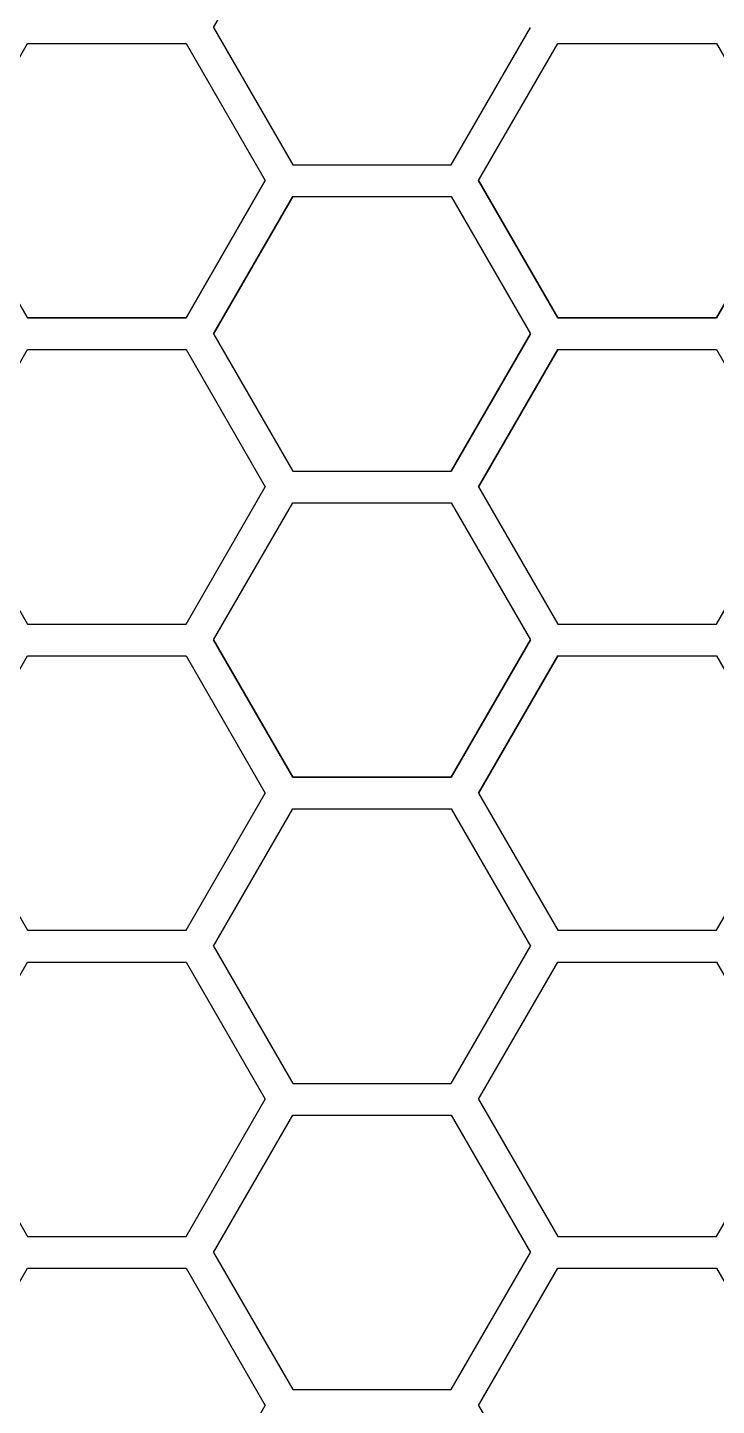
# Model space of a CAD drawing. Header units: millimetres. Extents: x 426 to 1302, y -791 to 304.
# Drawn here: x 653.8 to 740.7, y -378.6 to -204.7 of the extents above; entities that cross this region are included whole.
import ezdxf

# ---------------------------------------------------------------- set-up
doc = ezdxf.new("R2010")
doc.units = ezdxf.units.MM
doc.layers.get('0').update_dxf_attribs({"linetype": 'CONTINUOUS', "lineweight": 25, "true_color": 0x000000})

msp = doc.modelspace()

# ---------------------------------------------------------------- linework, layer by layer
for p, q in [((677.22, -204.7), (687.22, -187.38)), ((677.22, -204.7), (687.22, -187.38)), ((677.22, -204.7), (687.22, -187.38)), ((677.22, -204.7), (687.22, -222.02)), ((677.22, -204.7), (687.22, -222.02)), ((677.22, -204.7), (687.22, -222.02)), ((677.22, -204.7), (687.22, -222.02)), ((677.22, -204.7), (687.22, -222.02)), ((677.22, -204.7), (687.22, -222.02)), ((677.22, -204.7), (687.22, -222.02)), ((677.22, -204.7), (687.22, -222.02)), ((677.22, -204.7), (687.22, -222.02)), ((707.22, -222.02), (717.22, -204.7)), ((707.22, -222.02), (717.22, -204.7)), ((707.22, -222.02), (717.22, -204.7)), ((707.22, -222.02), (717.22, -204.7)), ((707.22, -222.02), (717.22, -204.7)), ((707.22, -222.02), (717.22, -204.7)), ((707.22, -222.02), (717.22, -204.7)), ((707.22, -222.02), (717.22, -204.7)), ((707.22, -222.02), (717.22, -204.7)), ((643.76, -224.02), (653.76, -206.7)), ((643.76, -224.02), (653.76, -206.7)), ((643.76, -224.02), (653.76, -206.7)), ((643.76, -224.02), (653.76, -206.7)), ((643.76, -224.02), (653.76, -206.7)), ((643.76, -224.02), (653.76, -206.7)), ((653.76, -206.7), (673.76, -206.7)), ((653.76, -206.7), (673.76, -206.7)), ((653.76, -206.7), (673.76, -206.7)), ((653.76, -206.7), (673.76, -206.7)), ((653.76, -206.7), (673.76, -206.7)), ((653.76, -206.7), (673.76, -206.7)), ((653.76, -206.7), (673.76, -206.7)), ((653.76, -206.7), (673.76, -206.7)), ((653.76, -206.7), (673.76, -206.7)), ((653.76, -206.7), (673.76, -206.7)), ((653.76, -206.7), (673.76, -206.7)), ((653.76, -206.7), (673.76, -206.7)), ((673.76, -206.7), (683.76, -224.02)), ((673.76, -206.7), (683.76, -224.02)), ((673.76, -206.7), (683.76, -224.02)), ((673.76, -206.7), (683.76, -224.02)), ((673.76, -206.7), (683.76, -224.02)), ((673.76, -206.7), (683.76, -224.02)), ((673.76, -206.7), (683.76, -224.02)), ((673.76, -206.7), (683.76, -224.02)), ((673.76, -206.7), (683.76, -224.02)), ((710.68, -224.02), (720.68, -206.7)), ((710.68, -224.02), (720.68, -206.7)), ((710.68, -224.02), (720.68, -206.7)), ((710.68, -224.02), (720.68, -206.7)), ((710.68, -224.02), (720.68, -206.7)), ((710.68, -224.02), (720.68, -206.7)), ((710.68, -224.02), (720.68, -206.7)), ((710.68, -224.02), (720.68, -206.7)), ((710.68, -224.02), (720.68, -206.7)), ((710.68, -224.02), (720.68, -206.7)), ((710.68, -224.02), (720.68, -206.7)), ((710.68, -224.02), (720.68, -206.7)), ((720.68, -206.7), (740.68, -206.7)), ((720.68, -206.7), (740.68, -206.7)), ((720.68, -206.7), (740.68, -206.7)), ((720.68, -206.7), (740.68, -206.7)), ((720.68, -206.7), (740.68, -206.7)), ((720.68, -206.7), (740.68, -206.7)), ((720.68, -206.7), (740.68, -206.7)), ((720.68, -206.7), (740.68, -206.7)), ((720.68, -206.7), (740.68, -206.7)), ((720.68, -206.7), (740.68, -206.7)), ((720.68, -206.7), (740.68, -206.7)), ((720.68, -206.7), (740.68, -206.7)), ((720.68, -206.7), (740.68, -206.7)), ((720.68, -206.7), (740.68, -206.7)), ((720.68, -206.7), (740.68, -206.7)), ((740.68, -206.7), (750.68, -224.02)), ((740.68, -206.7), (750.68, -224.02)), ((740.68, -206.7), (750.68, -224.02)), ((687.22, -222.02), (707.22, -222.02)), ((687.22, -222.02), (707.22, -222.02)), ((687.22, -222.02), (707.22, -222.02)), ((687.22, -222.02), (707.22, -222.02)), ((687.22, -222.02), (707.22, -222.02)), ((687.22, -222.02), (707.22, -222.02)), ((687.22, -222.02), (707.22, -222.02)), ((687.22, -222.02), (707.22, -222.02)), ((687.22, -222.02), (707.22, -222.02)), ((643.76, -224.02), (653.76, -241.35)), ((653.76, -241.35), (643.76, -224.02)), ((643.76, -224.02), (653.76, -241.35)), ((643.76, -224.02), (653.76, -241.35)), ((653.76, -241.35), (643.76, -224.02)), ((643.76, -224.02), (653.76, -241.35)), ((643.76, -224.02), (653.76, -241.35)), ((653.76, -241.35), (643.76, -224.02)), ((643.76, -224.02), (653.76, -241.35)), ((673.76, -241.35), (683.76, -224.02)), ((683.76, -224.02), (673.76, -241.35)), ((673.76, -241.35), (683.76, -224.02)), ((673.76, -241.35), (683.76, -224.02)), ((673.76, -241.35), (683.76, -224.02)), ((683.76, -224.02), (673.76, -241.35)), ((673.76, -241.35), (683.76, -224.02)), ((673.76, -241.35), (683.76, -224.02)), ((673.76, -241.35), (683.76, -224.02)), ((683.76, -224.02), (673.76, -241.35)), ((673.76, -241.35), (683.76, -224.02)), ((673.76, -241.35), (683.76, -224.02)), ((710.68, -224.02), (720.68, -241.35)), ((720.68, -241.35), (710.68, -224.02)), ((710.68, -224.02), (720.68, -241.35)), ((710.68, -224.02), (720.68, -241.35)), ((710.68, -224.02), (720.68, -241.35)), ((710.68, -224.02), (720.68, -241.35)), ((720.68, -241.35), (710.68, -224.02)), ((710.68, -224.02), (720.68, -241.35)), ((710.68, -224.02), (720.68, -241.35)), ((710.68, -224.02), (720.68, -241.35)), ((710.68, -224.02), (720.68, -241.35)), ((720.68, -241.35), (710.68, -224.02)), ((710.68, -224.02), (720.68, -241.35)), ((710.68, -224.02), (720.68, -241.35)), ((710.68, -224.02), (720.68, -241.35)), ((750.68, -224.02), (740.68, -241.35)), ((740.68, -241.35), (750.68, -224.02)), ((750.68, -224.02), (740.68, -241.35)), ((740.68, -241.35), (750.68, -224.02)), ((750.68, -224.02), (740.68, -241.35)), ((740.68, -241.35), (750.68, -224.02)), ((677.22, -243.35), (687.22, -226.02)), ((687.22, -226.02), (677.22, -243.35)), ((677.22, -243.35), (687.22, -226.02)), ((677.22, -243.35), (687.22, -226.02)), ((687.22, -226.02), (677.22, -243.35)), ((677.22, -243.35), (687.22, -226.02)), ((677.22, -243.35), (687.22, -226.02)), ((687.22, -226.02), (677.22, -243.35)), ((677.22, -243.35), (687.22, -226.02)), ((687.22, -226.02), (707.22, -226.02)), ((687.22, -226.02), (707.22, -226.02)), ((687.22, -226.02), (707.22, -226.02)), ((687.22, -226.02), (707.22, -226.02)), ((687.22, -226.02), (707.22, -226.02)), ((687.22, -226.02), (707.22, -226.02)), ((687.22, -226.02), (707.22, -226.02)), ((687.22, -226.02), (707.22, -226.02)), ((687.22, -226.02), (707.22, -226.02)), ((707.22, -226.02), (717.22, -243.35)), ((707.22, -226.02), (717.22, -243.35)), ((707.22, -226.02), (717.22, -243.35)), ((707.22, -226.02), (717.22, -243.35)), ((707.22, -226.02), (717.22, -243.35)), ((707.22, -226.02), (717.22, -243.35)), ((707.22, -226.02), (717.22, -243.35)), ((707.22, -226.02), (717.22, -243.35)), ((707.22, -226.02), (717.22, -243.35)), ((653.76, -241.35), (673.76, -241.35)), ((673.76, -241.35), (653.76, -241.35)), ((653.76, -241.35), (673.76, -241.35)), ((653.76, -241.35), (673.76, -241.35)), ((653.76, -241.35), (673.76, -241.35)), ((673.76, -241.35), (653.76, -241.35)), ((653.76, -241.35), (673.76, -241.35)), ((653.76, -241.35), (673.76, -241.35)), ((653.76, -241.35), (673.76, -241.35)), ((673.76, -241.35), (653.76, -241.35)), ((653.76, -241.35), (673.76, -241.35)), ((653.76, -241.35), (673.76, -241.35)), ((740.68, -241.35), (720.68, -241.35)), ((720.68, -241.35), (740.68, -241.35)), ((720.68, -241.35), (740.68, -241.35)), ((720.68, -241.35), (740.68, -241.35)), ((720.68, -241.35), (740.68, -241.35)), ((740.68, -241.35), (720.68, -241.35)), ((720.68, -241.35), (740.68, -241.35)), ((720.68, -241.35), (740.68, -241.35)), ((720.68, -241.35), (740.68, -241.35)), ((720.68, -241.35), (740.68, -241.35)), ((740.68, -241.35), (720.68, -241.35)), ((720.68, -241.35), (740.68, -241.35)), ((720.68, -241.35), (740.68, -241.35)), ((720.68, -241.35), (740.68, -241.35)), ((720.68, -241.35), (740.68, -241.35)), ((677.22, -243.35), (687.22, -260.67)), ((677.22, -243.35), (687.22, -260.67)), ((677.22, -243.35), (687.22, -260.67)), ((677.22, -243.35), (687.22, -260.67)), ((677.22, -243.35), (687.22, -260.67)), ((677.22, -243.35), (687.22, -260.67)), ((677.22, -243.35), (687.22, -260.67)), ((677.22, -243.35), (687.22, -260.67)), ((677.22, -243.35), (687.22, -260.67)), ((707.22, -260.67), (717.22, -243.35)), ((717.22, -243.35), (707.22, -260.67)), ((707.22, -260.67), (717.22, -243.35)), ((707.22, -260.67), (717.22, -243.35)), ((717.22, -243.35), (707.22, -260.67)), ((707.22, -260.67), (717.22, -243.35)), ((707.22, -260.67), (717.22, -243.35)), ((717.22, -243.35), (707.22, -260.67)), ((707.22, -260.67), (717.22, -243.35)), ((643.76, -262.67), (653.76, -245.35)), ((643.76, -262.67), (653.76, -245.35)), ((643.76, -262.67), (653.76, -245.35)), ((643.76, -262.67), (653.76, -245.35)), ((643.76, -262.67), (653.76, -245.35)), ((643.76, -262.67), (653.76, -245.35)), ((653.76, -245.35), (673.76, -245.35)), ((653.76, -245.35), (673.76, -245.35)), ((653.76, -245.35), (673.76, -245.35)), ((653.76, -245.35), (673.76, -245.35)), ((653.76, -245.35), (673.76, -245.35)), ((653.76, -245.35), (673.76, -245.35)), ((653.76, -245.35), (673.76, -245.35)), ((653.76, -245.35), (673.76, -245.35)), ((653.76, -245.35), (673.76, -245.35)), ((673.76, -245.35), (683.76, -262.67)), ((673.76, -245.35), (683.76, -262.67)), ((673.76, -245.35), (683.76, -262.67)), ((673.76, -245.35), (683.76, -262.67)), ((673.76, -245.35), (683.76, -262.67)), ((673.76, -245.35), (683.76, -262.67)), ((673.76, -245.35), (683.76, -262.67)), ((673.76, -245.35), (683.76, -262.67)), ((673.76, -245.35), (683.76, -262.67)), ((710.68, -262.67), (720.68, -245.35)), ((710.68, -262.67), (720.68, -245.35)), ((720.68, -245.35), (710.68, -262.67)), ((710.68, -262.67), (720.68, -245.35)), ((710.68, -262.67), (720.68, -245.35)), ((710.68, -262.67), (720.68, -245.35)), ((720.68, -245.35), (710.68, -262.67)), ((710.68, -262.67), (720.68, -245.35)), ((710.68, -262.67), (720.68, -245.35)), ((710.68, -262.67), (720.68, -245.35)), ((720.68, -245.35), (710.68, -262.67)), ((710.68, -262.67), (720.68, -245.35)), ((720.68, -245.35), (740.68, -245.35)), ((720.68, -245.35), (740.68, -245.35)), ((720.68, -245.35), (740.68, -245.35)), ((720.68, -245.35), (740.68, -245.35)), ((720.68, -245.35), (740.68, -245.35)), ((720.68, -245.35), (740.68, -245.35)), ((720.68, -245.35), (740.68, -245.35)), ((720.68, -245.35), (740.68, -245.35)), ((720.68, -245.35), (740.68, -245.35)), ((720.68, -245.35), (740.68, -245.35)), ((720.68, -245.35), (740.68, -245.35)), ((720.68, -245.35), (740.68, -245.35)), ((740.68, -245.35), (750.68, -262.67)), ((740.68, -245.35), (750.68, -262.67)), ((740.68, -245.35), (750.68, -262.67)), ((687.22, -260.67), (707.22, -260.67)), ((687.22, -260.67), (707.22, -260.67)), ((687.22, -260.67), (707.22, -260.67)), ((687.22, -260.67), (707.22, -260.67)), ((687.22, -260.67), (707.22, -260.67)), ((687.22, -260.67), (707.22, -260.67)), ((687.22, -260.67), (707.22, -260.67)), ((687.22, -260.67), (707.22, -260.67)), ((687.22, -260.67), (707.22, -260.67)), ((687.22, -260.67), (707.22, -260.67)), ((687.22, -260.67), (707.22, -260.67)), ((687.22, -260.67), (707.22, -260.67)), ((687.22, -260.67), (707.22, -260.67)), ((687.22, -260.67), (707.22, -260.67)), ((687.22, -260.67), (707.22, -260.67)), ((643.76, -262.67), (653.76, -279.99)), ((643.76, -262.67), (653.76, -279.99)), ((643.76, -262.67), (653.76, -279.99)), ((643.76, -262.67), (653.76, -279.99)), ((643.76, -262.67), (653.76, -279.99)), ((643.76, -262.67), (653.76, -279.99)), ((673.76, -279.99), (683.76, -262.67)), ((673.76, -279.99), (683.76, -262.67)), ((673.76, -279.99), (683.76, -262.67)), ((673.76, -279.99), (683.76, -262.67)), ((673.76, -279.99), (683.76, -262.67)), ((673.76, -279.99), (683.76, -262.67)), ((673.76, -279.99), (683.76, -262.67)), ((673.76, -279.99), (683.76, -262.67)), ((673.76, -279.99), (683.76, -262.67)), ((710.68, -262.67), (720.68, -279.99)), ((710.68, -262.67), (720.68, -279.99)), ((710.68, -262.67), (720.68, -279.99)), ((710.68, -262.67), (720.68, -279.99)), ((710.68, -262.67), (720.68, -279.99)), ((710.68, -262.67), (720.68, -279.99)), ((710.68, -262.67), (720.68, -279.99)), ((710.68, -262.67), (720.68, -279.99)), ((710.68, -262.67), (720.68, -279.99)), ((710.68, -262.67), (720.68, -279.99)), ((710.68, -262.67), (720.68, -279.99)), ((710.68, -262.67), (720.68, -279.99)), ((740.68, -279.99), (750.68, -262.67)), ((740.68, -279.99), (750.68, -262.67)), ((740.68, -279.99), (750.68, -262.67)), ((677.22, -281.99), (687.22, -264.67)), ((677.22, -281.99), (687.22, -264.67)), ((677.22, -281.99), (687.22, -264.67)), ((677.22, -281.99), (687.22, -264.67)), ((677.22, -281.99), (687.22, -264.67)), ((677.22, -281.99), (687.22, -264.67)), ((677.22, -281.99), (687.22, -264.67)), ((677.22, -281.99), (687.22, -264.67)), ((677.22, -281.99), (687.22, -264.67)), ((687.22, -264.67), (707.22, -264.67)), ((687.22, -264.67), (707.22, -264.67)), ((687.22, -264.67), (707.22, -264.67)), ((687.22, -264.67), (707.22, -264.67)), ((687.22, -264.67), (707.22, -264.67)), ((687.22, -264.67), (707.22, -264.67)), ((687.22, -264.67), (707.22, -264.67)), ((687.22, -264.67), (707.22, -264.67)), ((687.22, -264.67), (707.22, -264.67)), ((687.22, -264.67), (707.22, -264.67)), ((687.22, -264.67), (707.22, -264.67)), ((687.22, -264.67), (707.22, -264.67)), ((707.22, -264.67), (717.22, -281.99)), ((707.22, -264.67), (717.22, -281.99)), ((707.22, -264.67), (717.22, -281.99)), ((707.22, -264.67), (717.22, -281.99)), ((707.22, -264.67), (717.22, -281.99)), ((707.22, -264.67), (717.22, -281.99)), ((707.22, -264.67), (717.22, -281.99)), ((707.22, -264.67), (717.22, -281.99)), ((707.22, -264.67), (717.22, -281.99)), ((653.76, -279.99), (673.76, -279.99)), ((653.76, -279.99), (673.76, -279.99)), ((653.76, -279.99), (673.76, -279.99)), ((653.76, -279.99), (673.76, -279.99)), ((653.76, -279.99), (673.76, -279.99)), ((653.76, -279.99), (673.76, -279.99)), ((653.76, -279.99), (673.76, -279.99)), ((653.76, -279.99), (673.76, -279.99)), ((653.76, -279.99), (673.76, -279.99)), ((720.68, -279.99), (740.68, -279.99)), ((720.68, -279.99), (740.68, -279.99)), ((720.68, -279.99), (740.68, -279.99)), ((720.68, -279.99), (740.68, -279.99)), ((720.68, -279.99), (740.68, -279.99)), ((720.68, -279.99), (740.68, -279.99)), ((720.68, -279.99), (740.68, -279.99)), ((720.68, -279.99), (740.68, -279.99)), ((720.68, -279.99), (740.68, -279.99)), ((720.68, -279.99), (740.68, -279.99)), ((720.68, -279.99), (740.68, -279.99)), ((720.68, -279.99), (740.68, -279.99)), ((677.22, -281.99), (687.22, -299.31)), ((677.22, -281.99), (687.22, -299.31)), ((677.22, -281.99), (687.22, -299.31)), ((687.22, -299.31), (677.22, -281.99)), ((677.22, -281.99), (687.22, -299.31)), ((677.22, -281.99), (687.22, -299.31)), ((677.22, -281.99), (687.22, -299.31)), ((687.22, -299.31), (677.22, -281.99)), ((677.22, -281.99), (687.22, -299.31)), ((677.22, -281.99), (687.22, -299.31)), ((677.22, -281.99), (687.22, -299.31)), ((687.22, -299.31), (677.22, -281.99)), ((707.22, -299.31), (717.22, -281.99)), ((707.22, -299.31), (717.22, -281.99)), ((717.22, -281.99), (707.22, -299.31)), ((707.22, -299.31), (717.22, -281.99)), ((707.22, -299.31), (717.22, -281.99)), ((707.22, -299.31), (717.22, -281.99)), ((717.22, -281.99), (707.22, -299.31)), ((707.22, -299.31), (717.22, -281.99)), ((707.22, -299.31), (717.22, -281.99)), ((707.22, -299.31), (717.22, -281.99)), ((717.22, -281.99), (707.22, -299.31)), ((707.22, -299.31), (717.22, -281.99)), ((643.76, -301.31), (653.76, -283.99)), ((643.76, -301.31), (653.76, -283.99)), ((643.76, -301.31), (653.76, -283.99)), ((643.76, -301.31), (653.76, -283.99)), ((643.76, -301.31), (653.76, -283.99)), ((643.76, -301.31), (653.76, -283.99)), ((653.76, -283.99), (673.76, -283.99)), ((653.76, -283.99), (673.76, -283.99)), ((653.76, -283.99), (673.76, -283.99)), ((653.76, -283.99), (673.76, -283.99)), ((653.76, -283.99), (673.76, -283.99)), ((653.76, -283.99), (673.76, -283.99)), ((673.76, -283.99), (683.76, -301.31)), ((673.76, -283.99), (683.76, -301.31)), ((673.76, -283.99), (683.76, -301.31)), ((673.76, -283.99), (683.76, -301.31)), ((673.76, -283.99), (683.76, -301.31)), ((673.76, -283.99), (683.76, -301.31)), ((710.68, -301.31), (720.68, -283.99)), ((710.68, -301.31), (720.68, -283.99)), ((720.68, -283.99), (710.68, -301.31)), ((710.68, -301.31), (720.68, -283.99)), ((710.68, -301.31), (720.68, -283.99)), ((720.68, -283.99), (710.68, -301.31)), ((710.68, -301.31), (720.68, -283.99)), ((710.68, -301.31), (720.68, -283.99)), ((720.68, -283.99), (710.68, -301.31)), ((720.68, -283.99), (740.68, -283.99)), ((720.68, -283.99), (740.68, -283.99)), ((720.68, -283.99), (740.68, -283.99)), ((720.68, -283.99), (740.68, -283.99)), ((720.68, -283.99), (740.68, -283.99)), ((720.68, -283.99), (740.68, -283.99)), ((720.68, -283.99), (740.68, -283.99)), ((720.68, -283.99), (740.68, -283.99)), ((720.68, -283.99), (740.68, -283.99)), ((740.68, -283.99), (750.68, -301.31)), ((740.68, -283.99), (750.68, -301.31)), ((740.68, -283.99), (750.68, -301.31)), ((740.68, -283.99), (750.68, -301.31)), ((740.68, -283.99), (750.68, -301.31)), ((740.68, -283.99), (750.68, -301.31)), ((687.22, -299.31), (707.22, -299.31)), ((687.22, -299.31), (707.22, -299.31)), ((707.22, -299.31), (687.22, -299.31)), ((687.22, -299.31), (707.22, -299.31)), ((687.22, -299.31), (707.22, -299.31)), ((687.22, -299.31), (707.22, -299.31)), ((707.22, -299.31), (687.22, -299.31)), ((687.22, -299.31), (707.22, -299.31)), ((687.22, -299.31), (707.22, -299.31)), ((687.22, -299.31), (707.22, -299.31)), ((707.22, -299.31), (687.22, -299.31)), ((687.22, -299.31), (707.22, -299.31)), ((643.76, -301.31), (653.76, -318.63)), ((643.76, -301.31), (653.76, -318.63)), ((643.76, -301.31), (653.76, -318.63)), ((643.76, -301.31), (653.76, -318.63)), ((643.76, -301.31), (653.76, -318.63)), ((643.76, -301.31), (653.76, -318.63)), ((673.76, -318.63), (683.76, -301.31)), ((673.76, -318.63), (683.76, -301.31)), ((673.76, -318.63), (683.76, -301.31)), ((673.76, -318.63), (683.76, -301.31)), ((673.76, -318.63), (683.76, -301.31)), ((673.76, -318.63), (683.76, -301.31)), ((710.68, -301.31), (720.68, -318.63)), ((710.68, -301.31), (720.68, -318.63)), ((710.68, -301.31), (720.68, -318.63)), ((710.68, -301.31), (720.68, -318.63)), ((710.68, -301.31), (720.68, -318.63)), ((710.68, -301.31), (720.68, -318.63)), ((710.68, -301.31), (720.68, -318.63)), ((710.68, -301.31), (720.68, -318.63)), ((710.68, -301.31), (720.68, -318.63)), ((740.68, -318.63), (750.68, -301.31)), ((740.68, -318.63), (750.68, -301.31)), ((740.68, -318.63), (750.68, -301.31)), ((677.22, -320.63), (687.22, -303.31)), ((677.22, -320.63), (687.22, -303.31)), ((677.22, -320.63), (687.22, -303.31)), ((677.22, -320.63), (687.22, -303.31)), ((677.22, -320.63), (687.22, -303.31)), ((677.22, -320.63), (687.22, -303.31)), ((687.22, -303.31), (707.22, -303.31)), ((687.22, -303.31), (707.22, -303.31)), ((687.22, -303.31), (707.22, -303.31)), ((687.22, -303.31), (707.22, -303.31)), ((687.22, -303.31), (707.22, -303.31)), ((687.22, -303.31), (707.22, -303.31)), ((707.22, -303.31), (717.22, -320.63)), ((707.22, -303.31), (717.22, -320.63)), ((707.22, -303.31), (717.22, -320.63)), ((707.22, -303.31), (717.22, -320.63)), ((707.22, -303.31), (717.22, -320.63)), ((707.22, -303.31), (717.22, -320.63)), ((653.76, -318.63), (673.76, -318.63)), ((653.76, -318.63), (673.76, -318.63)), ((653.76, -318.63), (673.76, -318.63)), ((653.76, -318.63), (673.76, -318.63)), ((653.76, -318.63), (673.76, -318.63)), ((653.76, -318.63), (673.76, -318.63)), ((720.68, -318.63), (740.68, -318.63)), ((720.68, -318.63), (740.68, -318.63)), ((720.68, -318.63), (740.68, -318.63)), ((720.68, -318.63), (740.68, -318.63)), ((720.68, -318.63), (740.68, -318.63)), ((720.68, -318.63), (740.68, -318.63)), ((720.68, -318.63), (740.68, -318.63)), ((720.68, -318.63), (740.68, -318.63)), ((720.68, -318.63), (740.68, -318.63)), ((677.22, -320.63), (687.22, -337.95)), ((677.22, -320.63), (687.22, -337.95)), ((677.22, -320.63), (687.22, -337.95)), ((677.22, -320.63), (687.22, -337.95)), ((677.22, -320.63), (687.22, -337.95)), ((677.22, -320.63), (687.22, -337.95)), ((707.22, -337.95), (717.22, -320.63)), ((707.22, -337.95), (717.22, -320.63)), ((707.22, -337.95), (717.22, -320.63)), ((707.22, -337.95), (717.22, -320.63)), ((707.22, -337.95), (717.22, -320.63)), ((707.22, -337.95), (717.22, -320.63)), ((643.76, -339.95), (653.76, -322.63)), ((643.76, -339.95), (653.76, -322.63)), ((643.76, -339.95), (653.76, -322.63)), ((643.76, -339.95), (653.76, -322.63)), ((643.76, -339.95), (653.76, -322.63)), ((643.76, -339.95), (653.76, -322.63)), ((653.76, -322.63), (673.76, -322.63)), ((653.76, -322.63), (673.76, -322.63)), ((653.76, -322.63), (673.76, -322.63)), ((653.76, -322.63), (673.76, -322.63)), ((653.76, -322.63), (673.76, -322.63)), ((653.76, -322.63), (673.76, -322.63)), ((673.76, -322.63), (683.76, -339.95)), ((673.76, -322.63), (683.76, -339.95)), ((673.76, -322.63), (683.76, -339.95)), ((673.76, -322.63), (683.76, -339.95)), ((673.76, -322.63), (683.76, -339.95)), ((673.76, -322.63), (683.76, -339.95)), ((710.68, -339.95), (720.68, -322.63)), ((710.68, -339.95), (720.68, -322.63)), ((710.68, -339.95), (720.68, -322.63)), ((710.68, -339.95), (720.68, -322.63)), ((710.68, -339.95), (720.68, -322.63)), ((710.68, -339.95), (720.68, -322.63)), ((720.68, -322.63), (740.68, -322.63)), ((720.68, -322.63), (740.68, -322.63)), ((720.68, -322.63), (740.68, -322.63)), ((720.68, -322.63), (740.68, -322.63)), ((720.68, -322.63), (740.68, -322.63)), ((720.68, -322.63), (740.68, -322.63)), ((740.68, -322.63), (750.68, -339.95)), ((740.68, -322.63), (750.68, -339.95)), ((740.68, -322.63), (750.68, -339.95)), ((687.22, -337.95), (707.22, -337.95)), ((687.22, -337.95), (707.22, -337.95)), ((687.22, -337.95), (707.22, -337.95)), ((687.22, -337.95), (707.22, -337.95)), ((687.22, -337.95), (707.22, -337.95)), ((687.22, -337.95), (707.22, -337.95)), ((643.76, -339.95), (653.76, -357.27)), ((643.76, -339.95), (653.76, -357.27)), ((643.76, -339.95), (653.76, -357.27)), ((643.76, -339.95), (653.76, -357.27)), ((643.76, -339.95), (653.76, -357.27)), ((643.76, -339.95), (653.76, -357.27)), ((673.76, -357.27), (683.76, -339.95)), ((673.76, -357.27), (683.76, -339.95)), ((673.76, -357.27), (683.76, -339.95)), ((673.76, -357.27), (683.76, -339.95)), ((673.76, -357.27), (683.76, -339.95)), ((673.76, -357.27), (683.76, -339.95)), ((710.68, -339.95), (720.68, -357.27)), ((710.68, -339.95), (720.68, -357.27)), ((710.68, -339.95), (720.68, -357.27)), ((710.68, -339.95), (720.68, -357.27)), ((710.68, -339.95), (720.68, -357.27)), ((710.68, -339.95), (720.68, -357.27)), ((740.68, -357.27), (750.68, -339.95)), ((740.68, -357.27), (750.68, -339.95)), ((740.68, -357.27), (750.68, -339.95)), ((677.22, -359.27), (687.22, -341.95)), ((677.22, -359.27), (687.22, -341.95)), ((677.22, -359.27), (687.22, -341.95)), ((677.22, -359.27), (687.22, -341.95)), ((677.22, -359.27), (687.22, -341.95)), ((677.22, -359.27), (687.22, -341.95)), ((677.22, -359.27), (687.22, -341.95)), ((677.22, -359.27), (687.22, -341.95)), ((677.22, -359.27), (687.22, -341.95)), ((687.22, -341.95), (707.22, -341.95)), ((687.22, -341.95), (707.22, -341.95)), ((687.22, -341.95), (707.22, -341.95)), ((687.22, -341.95), (707.22, -341.95)), ((687.22, -341.95), (707.22, -341.95)), ((687.22, -341.95), (707.22, -341.95)), ((687.22, -341.95), (707.22, -341.95)), ((687.22, -341.95), (707.22, -341.95)), ((687.22, -341.95), (707.22, -341.95)), ((707.22, -341.95), (717.22, -359.27)), ((707.22, -341.95), (717.22, -359.27)), ((707.22, -341.95), (717.22, -359.27)), ((707.22, -341.95), (717.22, -359.27)), ((707.22, -341.95), (717.22, -359.27)), ((707.22, -341.95), (717.22, -359.27)), ((707.22, -341.95), (717.22, -359.27)), ((707.22, -341.95), (717.22, -359.27)), ((707.22, -341.95), (717.22, -359.27)), ((653.76, -357.27), (673.76, -357.27)), ((653.76, -357.27), (673.76, -357.27)), ((653.76, -357.27), (673.76, -357.27)), ((653.76, -357.27), (673.76, -357.27)), ((653.76, -357.27), (673.76, -357.27)), ((653.76, -357.27), (673.76, -357.27)), ((720.68, -357.27), (740.68, -357.27)), ((720.68, -357.27), (740.68, -357.27)), ((720.68, -357.27), (740.68, -357.27)), ((720.68, -357.27), (740.68, -357.27)), ((720.68, -357.27), (740.68, -357.27)), ((720.68, -357.27), (740.68, -357.27)), ((677.22, -359.27), (687.22, -376.59)), ((677.22, -359.27), (687.22, -376.59)), ((677.22, -359.27), (687.22, -376.59)), ((677.22, -359.27), (687.22, -376.59)), ((677.22, -359.27), (687.22, -376.59)), ((677.22, -359.27), (687.22, -376.59)), ((677.22, -359.27), (687.22, -376.59)), ((677.22, -359.27), (687.22, -376.59)), ((677.22, -359.27), (687.22, -376.59)), ((707.22, -376.59), (717.22, -359.27)), ((707.22, -376.59), (717.22, -359.27)), ((707.22, -376.59), (717.22, -359.27)), ((707.22, -376.59), (717.22, -359.27)), ((707.22, -376.59), (717.22, -359.27)), ((707.22, -376.59), (717.22, -359.27)), ((707.22, -376.59), (717.22, -359.27)), ((707.22, -376.59), (717.22, -359.27)), ((707.22, -376.59), (717.22, -359.27)), ((643.76, -378.59), (653.76, -361.27)), ((643.76, -378.59), (653.76, -361.27)), ((643.76, -378.59), (653.76, -361.27)), ((643.76, -378.59), (653.76, -361.27)), ((643.76, -378.59), (653.76, -361.27)), ((643.76, -378.59), (653.76, -361.27)), ((653.76, -361.27), (673.76, -361.27)), ((653.76, -361.27), (673.76, -361.27)), ((653.76, -361.27), (673.76, -361.27)), ((653.76, -361.27), (673.76, -361.27)), ((653.76, -361.27), (673.76, -361.27)), ((653.76, -361.27), (673.76, -361.27)), ((673.76, -361.27), (683.76, -378.59)), ((673.76, -361.27), (683.76, -378.59)), ((673.76, -361.27), (683.76, -378.59)), ((673.76, -361.27), (683.76, -378.59)), ((673.76, -361.27), (683.76, -378.59)), ((673.76, -361.27), (683.76, -378.59)), ((710.68, -378.59), (720.68, -361.27)), ((710.68, -378.59), (720.68, -361.27)), ((710.68, -378.59), (720.68, -361.27)), ((720.68, -361.27), (740.68, -361.27)), ((720.68, -361.27), (740.68, -361.27)), ((720.68, -361.27), (740.68, -361.27)), ((740.68, -361.27), (750.68, -378.59)), ((740.68, -361.27), (750.68, -378.59)), ((740.68, -361.27), (750.68, -378.59)), ((687.22, -376.59), (707.22, -376.59)), ((687.22, -376.59), (707.22, -376.59)), ((687.22, -376.59), (707.22, -376.59)), ((687.22, -376.59), (707.22, -376.59)), ((687.22, -376.59), (707.22, -376.59)), ((687.22, -376.59), (707.22, -376.59)), ((687.22, -376.59), (707.22, -376.59)), ((687.22, -376.59), (707.22, -376.59)), ((687.22, -376.59), (707.22, -376.59)), ((673.76, -395.91), (683.76, -378.59)), ((673.76, -395.91), (683.76, -378.59)), ((673.76, -395.91), (683.76, -378.59)), ((673.76, -395.91), (683.76, -378.59)), ((673.76, -395.91), (683.76, -378.59)), ((673.76, -395.91), (683.76, -378.59)), ((710.68, -378.59), (720.68, -395.91)), ((710.68, -378.59), (720.68, -395.91)), ((710.68, -378.59), (720.68, -395.91))]:
    msp.add_line(p, q)

doc.saveas('drawing.dxf')
